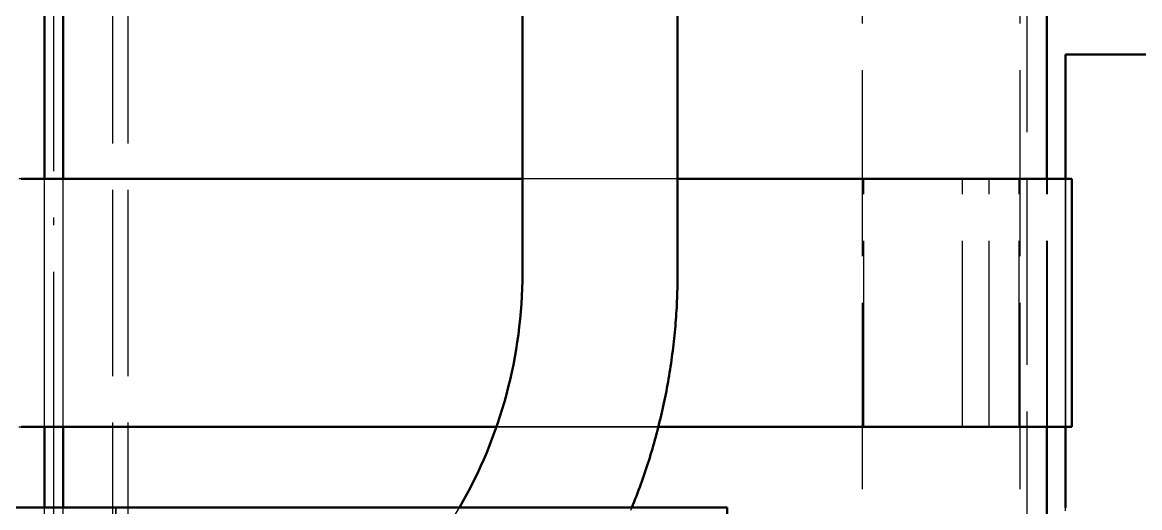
# Model space of a CAD drawing. Header units: millimetres. Extents: x 0 to 594, y 0 to 420.
# Drawn here: x 86.79 to 104.79, y 296.7 to 304.52 of the extents above; entities that cross this region are included whole.
import ezdxf

# ---------------------------------------------------------------- set-up
doc = ezdxf.new("R2010")
doc.units = ezdxf.units.MM
doc.linetypes.add('ISO02-TRAZOS', pattern=[3.75, 3, -0.75])
doc.linetypes.add('ISO04-TRAZO-PUNTO', pattern=[7.625, 6, -0.75, 0.125, -0.75])
for name, color, linetype, lineweight in [('01-VISIBLE', 7, 'CONTINUOUS', 50), ('02-OCULTA', 4, 'ISO02-TRAZOS', 25), ('03-EJE', 1, 'ISO04-TRAZO-PUNTO', 25)]:
    doc.layers.add(name, color=color, linetype=linetype, lineweight=lineweight)

msp = doc.modelspace()

# ---------------------------------------------------------------- linework, layer by layer
at = {"layer": '01-VISIBLE'}
for p, q in [((103.3, 302), (103.3, 336.4)), ((87.15, 302), (87.15, 316.74)), ((87.45, 302), (87.45, 316.74)), ((94.85, 316.74), (94.85, 300.48)), ((97.35, 316.74), (97.35, 300.48)), ((103.6, 304), (110.6, 304)), ((103.7, 298), (103.7, 302)), ((87.15, 296.7), (87.15, 298)), ((87.45, 296.7), (87.45, 298)), ((103.3, 284), (103.3, 298)), ((76.45, 296.7), (98.15, 296.7)), ((98.15, 293.7), (98.15, 296.7))]:
    msp.add_line(p, q, dxfattribs=at)
for points in [[(103.6, 304), (103.6, 303.95), (103.6, 303.9), (103.6, 303.85), (103.6, 303.8), (103.6, 303.75), (103.6, 303.7), (103.6, 303.65), (103.6, 303.6), (103.6, 303.55), (103.6, 303.5), (103.6, 303.45), (103.6, 303.4), (103.6, 303.35), (103.6, 303.3), (103.6, 303.25), (103.6, 303.2), (103.6, 303.15), (103.6, 303.1), (103.6, 303.05), (103.6, 303), (103.6, 302.95), (103.6, 302.9), (103.6, 302.85), (103.6, 302.8), (103.6, 302.75), (103.6, 302.7), (103.6, 302.65), (103.6, 302.6), (103.6, 302.55), (103.6, 302.5), (103.6, 302.45), (103.6, 302.4), (103.6, 302.35), (103.6, 302.3), (103.6, 302.25), (103.6, 302.2), (103.6, 302.15), (103.6, 302.1), (103.6, 302.05), (103.6, 302)], [(94.85, 302), (94.8, 302), (94.75, 302), (94.7, 302), (94.649, 302), (94.599, 302), (94.549, 302), (94.499, 302), (94.449, 302), (94.399, 302), (94.348, 302), (94.298, 302), (94.248, 302), (94.198, 302), (94.148, 302), (94.098, 302), (94.047, 302), (93.997, 302), (93.947, 302), (93.897, 302), (93.847, 302), (93.797, 302), (93.746, 302), (93.696, 302), (93.646, 302), (93.596, 302), (93.546, 302), (93.496, 302), (93.445, 302), (93.395, 302), (93.345, 302), (93.295, 302), (93.245, 302), (93.195, 302), (93.144, 302), (93.094, 302), (93.044, 302), (92.994, 302), (92.944, 302), (92.894, 302), (92.843, 302), (92.793, 302), (92.743, 302), (92.693, 302), (92.643, 302), (92.593, 302), (92.542, 302), (92.492, 302), (92.442, 302), (92.392, 302), (92.342, 302), (92.292, 302), (92.241, 302), (92.191, 302), (92.141, 302), (92.091, 302), (92.041, 302), (91.991, 302), (91.94, 302), (91.89, 302), (91.84, 302), (91.79, 302), (91.74, 302), (91.69, 302), (91.639, 302), (91.589, 302), (91.539, 302), (91.489, 302), (91.439, 302), (91.389, 302), (91.338, 302), (91.288, 302), (91.238, 302), (91.188, 302), (91.138, 302), (91.088, 302), (91.037, 302), (90.987, 302), (90.937, 302), (90.887, 302), (90.837, 302), (90.787, 302), (90.736, 302), (90.686, 302), (90.636, 302), (90.586, 302), (90.536, 302), (90.486, 302), (90.435, 302), (90.385, 302), (90.335, 302), (90.285, 302), (90.235, 302), (90.185, 302), (90.134, 302), (90.084, 302), (90.034, 302), (89.984, 302), (89.934, 302), (89.884, 302), (89.833, 302), (89.783, 302), (89.733, 302), (89.683, 302), (89.633, 302), (89.583, 302), (89.532, 302), (89.482, 302), (89.432, 302), (89.382, 302), (89.332, 302), (89.282, 302), (89.231, 302), (89.181, 302), (89.131, 302), (89.081, 302), (89.031, 302), (88.981, 302), (88.93, 302), (88.88, 302), (88.83, 302), (88.78, 302), (88.73, 302), (88.68, 302), (88.629, 302), (88.579, 302), (88.529, 302), (88.479, 302), (88.429, 302), (88.379, 302), (88.328, 302), (88.278, 302), (88.228, 302), (88.178, 302), (88.128, 302), (88.078, 302), (88.027, 302), (87.977, 302), (87.927, 302), (87.877, 302), (87.827, 302), (87.777, 302), (87.726, 302), (87.676, 302), (87.626, 302), (87.576, 302), (87.526, 302), (87.476, 302), (87.425, 302), (87.375, 302), (87.325, 302), (87.275, 302), (87.225, 302), (87.175, 302), (87.124, 302), (87.074, 302), (87.024, 302), (86.974, 302), (86.924, 302), (86.874, 302), (86.823, 302), (86.773, 302)], [(103.7, 302), (103.65, 302), (103.6, 302), (103.55, 302), (103.5, 302), (103.45, 302), (103.4, 302), (103.35, 302), (103.3, 302), (103.25, 302), (103.2, 302), (103.15, 302), (103.1, 302), (103.05, 302), (103, 302), (102.95, 302), (102.9, 302), (102.85, 302), (102.8, 302), (102.75, 302), (102.7, 302), (102.65, 302), (102.6, 302), (102.55, 302), (102.5, 302), (102.45, 302), (102.4, 302), (102.35, 302), (102.3, 302), (102.25, 302), (102.2, 302), (102.15, 302), (102.1, 302), (102.05, 302), (102, 302), (101.95, 302), (101.9, 302), (101.85, 302), (101.8, 302), (101.75, 302), (101.7, 302), (101.65, 302), (101.6, 302), (101.55, 302), (101.5, 302), (101.45, 302), (101.4, 302), (101.35, 302), (101.3, 302), (101.25, 302), (101.2, 302), (101.15, 302), (101.1, 302), (101.05, 302), (101, 302), (100.95, 302), (100.9, 302), (100.85, 302), (100.8, 302), (100.75, 302), (100.7, 302), (100.65, 302), (100.6, 302), (100.55, 302), (100.5, 302), (100.45, 302), (100.4, 302), (100.35, 302), (100.3, 302), (100.25, 302), (100.2, 302), (100.15, 302), (100.1, 302), (100.05, 302), (100, 302), (99.95, 302), (99.9, 302), (99.85, 302), (99.8, 302), (99.75, 302), (99.7, 302), (99.65, 302), (99.6, 302), (99.55, 302), (99.5, 302), (99.45, 302), (99.4, 302), (99.35, 302), (99.3, 302), (99.25, 302), (99.2, 302), (99.15, 302), (99.1, 302), (99.05, 302), (99, 302), (98.95, 302), (98.9, 302), (98.85, 302), (98.8, 302), (98.75, 302), (98.7, 302), (98.65, 302), (98.6, 302), (98.55, 302), (98.5, 302), (98.45, 302), (98.4, 302), (98.35, 302), (98.3, 302), (98.25, 302), (98.2, 302), (98.15, 302), (98.1, 302), (98.05, 302), (98, 302), (97.95, 302), (97.9, 302), (97.85, 302), (97.8, 302), (97.75, 302), (97.7, 302), (97.65, 302), (97.6, 302), (97.55, 302), (97.5, 302), (97.45, 302), (97.4, 302), (97.35, 302)], [(97.35, 300.48), (97.35, 300.43), (97.349, 300.379), (97.349, 300.329), (97.348, 300.279), (97.347, 300.228), (97.345, 300.178), (97.344, 300.128), (97.342, 300.077), (97.34, 300.027), (97.337, 299.977), (97.335, 299.927), (97.332, 299.876), (97.329, 299.826), (97.325, 299.776), (97.322, 299.726), (97.318, 299.676), (97.314, 299.625), (97.309, 299.575), (97.305, 299.525), (97.3, 299.475), (97.294, 299.425), (97.289, 299.375), (97.283, 299.325), (97.277, 299.275), (97.271, 299.225), (97.265, 299.175), (97.258, 299.125), (97.251, 299.075), (97.244, 299.026), (97.237, 298.976), (97.229, 298.926), (97.221, 298.876), (97.213, 298.827), (97.205, 298.777), (97.196, 298.727), (97.187, 298.678), (97.178, 298.628), (97.169, 298.579), (97.159, 298.53), (97.149, 298.48), (97.139, 298.431), (97.129, 298.382), (97.118, 298.333), (97.107, 298.283), (97.096, 298.234), (97.085, 298.185), (97.073, 298.136), (97.061, 298.087), (97.049, 298.039), (97.037, 297.99), (97.024, 297.941), (97.011, 297.892), (96.998, 297.844), (96.985, 297.795), (96.971, 297.747), (96.957, 297.698), (96.943, 297.65), (96.929, 297.602), (96.915, 297.554), (96.9, 297.505), (96.885, 297.457), (96.869, 297.41), (96.854, 297.362), (96.838, 297.314), (96.822, 297.266), (96.806, 297.218), (96.79, 297.171), (96.773, 297.123), (96.756, 297.076), (96.739, 297.029), (96.721, 296.981), (96.704, 296.934), (96.686, 296.887), (96.668, 296.84), (96.649, 296.793), (96.631, 296.747), (96.612, 296.7)], [(86.775, 298), (86.825, 298), (86.875, 298), (86.925, 298), (86.975, 298), (87.025, 298), (87.075, 298), (87.125, 298), (87.175, 298), (87.225, 298), (87.275, 298), (87.325, 298), (87.375, 298), (87.425, 298), (87.475, 298), (87.525, 298), (87.575, 298), (87.625, 298), (87.675, 298), (87.725, 298), (87.775, 298), (87.825, 298), (87.875, 298), (87.926, 298), (87.976, 298), (88.026, 298), (88.076, 298), (88.126, 298), (88.176, 298), (88.226, 298), (88.276, 298), (88.326, 298), (88.376, 298), (88.426, 298), (88.476, 298), (88.526, 298), (88.576, 298), (88.626, 298), (88.676, 298), (88.726, 298), (88.776, 298), (88.826, 298), (88.876, 298), (88.926, 298), (88.976, 298), (89.026, 298), (89.077, 298), (89.127, 298), (89.177, 298), (89.227, 298), (89.277, 298), (89.327, 298), (89.377, 298), (89.427, 298), (89.477, 298), (89.527, 298), (89.577, 298), (89.627, 298), (89.677, 298), (89.727, 298), (89.777, 298), (89.827, 298), (89.877, 298), (89.927, 298), (89.977, 298), (90.027, 298), (90.077, 298), (90.127, 298), (90.177, 298), (90.227, 298), (90.278, 298), (90.328, 298), (90.378, 298), (90.428, 298), (90.478, 298), (90.528, 298), (90.578, 298), (90.628, 298), (90.678, 298), (90.728, 298), (90.778, 298), (90.828, 298), (90.878, 298), (90.928, 298), (90.978, 298), (91.028, 298), (91.078, 298), (91.128, 298), (91.178, 298), (91.228, 298), (91.278, 298), (91.328, 298), (91.378, 298), (91.429, 298), (91.479, 298), (91.529, 298), (91.579, 298), (91.629, 298), (91.679, 298), (91.729, 298), (91.779, 298), (91.829, 298), (91.879, 298), (91.929, 298), (91.979, 298), (92.029, 298), (92.079, 298), (92.129, 298), (92.179, 298), (92.229, 298), (92.279, 298), (92.329, 298), (92.379, 298), (92.429, 298), (92.479, 298), (92.529, 298), (92.579, 298), (92.63, 298), (92.68, 298), (92.73, 298), (92.78, 298), (92.83, 298), (92.88, 298), (92.93, 298), (92.98, 298), (93.03, 298), (93.08, 298), (93.13, 298), (93.18, 298), (93.23, 298), (93.28, 298), (93.33, 298), (93.38, 298), (93.43, 298), (93.48, 298), (93.53, 298), (93.58, 298), (93.63, 298), (93.68, 298), (93.73, 298), (93.781, 298), (93.831, 298), (93.881, 298), (93.931, 298), (93.981, 298), (94.031, 298), (94.081, 298), (94.131, 298), (94.181, 298), (94.231, 298), (94.281, 298), (94.331, 298), (94.381, 298), (94.431, 298)], [(97.039, 298), (97.089, 298), (97.139, 298), (97.189, 298), (97.24, 298), (97.29, 298), (97.34, 298), (97.39, 298), (97.44, 298), (97.49, 298), (97.54, 298), (97.59, 298), (97.64, 298), (97.69, 298), (97.74, 298), (97.79, 298), (97.841, 298), (97.891, 298), (97.941, 298), (97.991, 298), (98.041, 298), (98.091, 298), (98.141, 298), (98.191, 298), (98.241, 298), (98.291, 298), (98.341, 298), (98.391, 298), (98.441, 298), (98.492, 298), (98.542, 298), (98.592, 298), (98.642, 298), (98.692, 298), (98.742, 298), (98.792, 298), (98.842, 298), (98.892, 298), (98.942, 298), (98.992, 298), (99.042, 298), (99.093, 298), (99.143, 298), (99.193, 298), (99.243, 298), (99.293, 298), (99.343, 298), (99.393, 298), (99.443, 298), (99.493, 298), (99.543, 298), (99.593, 298), (99.643, 298), (99.694, 298), (99.744, 298), (99.794, 298), (99.844, 298), (99.894, 298), (99.944, 298), (99.994, 298), (100.044, 298), (100.094, 298), (100.144, 298), (100.194, 298), (100.244, 298), (100.294, 298), (100.345, 298), (100.395, 298), (100.445, 298), (100.495, 298), (100.545, 298), (100.595, 298), (100.645, 298), (100.695, 298), (100.745, 298), (100.795, 298), (100.845, 298), (100.895, 298), (100.946, 298), (100.996, 298), (101.046, 298), (101.096, 298), (101.146, 298), (101.196, 298), (101.246, 298), (101.296, 298), (101.346, 298), (101.396, 298), (101.446, 298), (101.496, 298), (101.547, 298), (101.597, 298), (101.647, 298), (101.697, 298), (101.747, 298), (101.797, 298), (101.847, 298), (101.897, 298), (101.947, 298), (101.997, 298), (102.047, 298), (102.097, 298), (102.147, 298), (102.198, 298), (102.248, 298), (102.298, 298), (102.348, 298), (102.398, 298), (102.448, 298), (102.498, 298), (102.548, 298), (102.598, 298), (102.648, 298), (102.698, 298), (102.748, 298), (102.799, 298), (102.849, 298), (102.899, 298), (102.949, 298), (102.999, 298), (103.049, 298), (103.099, 298), (103.149, 298), (103.199, 298), (103.249, 298), (103.299, 298), (103.349, 298), (103.4, 298), (103.45, 298), (103.5, 298), (103.55, 298), (103.6, 298), (103.65, 298), (103.7, 298)], [(103.6, 298), (103.6, 297.927), (103.6, 297.855), (103.6, 297.782), (103.6, 297.71), (103.6, 297.637), (103.6, 297.565), (103.6, 297.492), (103.6, 297.42), (103.6, 297.347), (103.6, 297.275), (103.6, 297.202), (103.6, 297.13), (103.6, 297.057), (103.6, 296.985), (103.6, 296.912), (103.6, 296.84), (103.6, 296.767), (103.6, 296.695)]]:
    msp.add_lwpolyline(points, dxfattribs=at)
msp.add_arc((87.3, 300.48), 7.55, -30.0438, 0, dxfattribs=at)
at = {"layer": '02-OCULTA'}
for p, q in [((88.25, 276.32), (88.25, 349.747)), ((88.5, 276.32), (88.5, 349.747)), ((100.33, 289.5), (100.33, 343.594)), ((102.87, 289.5), (102.87, 340.4)), ((102.98, 284), (102.98, 337.5)), ((87.15, 284.256), (87.15, 337.244)), ((87.45, 284.256), (87.45, 337.244)), ((87.15, 298), (87.15, 302)), ((87.45, 298), (87.45, 302)), ((100.35, 298), (100.35, 302)), ((100.35, 298), (100.35, 302)), ((100.35, 302), (102.85, 302)), ((100.35, 302), (101.941, 302)), ((100.35, 298), (100.35, 302)), ((100.35, 298), (100.35, 302)), ((101.941, 298), (101.941, 302)), ((102.367, 298), (102.367, 302)), ((102.367, 302), (102.85, 302)), ((102.85, 298), (102.85, 302)), ((102.85, 298), (102.85, 302)), ((103.3, 298), (103.3, 302)), ((103.31, 298), (103.31, 302)), ((100.35, 298), (102.85, 298)), ((100.35, 298), (101.941, 298)), ((102.367, 298), (102.85, 298)), ((86.3, 296.7), (88.3, 296.7)), ((87.15, 293.7), (87.15, 296.7)), ((87.45, 293.7), (87.45, 296.7)), ((88.3, 296.7), (98.15, 296.7)), ((88.3, 296.7), (88.3, 293.7)), ((88.3, 293.7), (88.3, 296.7)), ((98.15, 293.7), (98.15, 296.7))]:
    msp.add_line(p, q, dxfattribs=at)
for points in [[(103.6, 296.65), (103.6, 296.737), (103.6, 296.825), (103.6, 296.912), (103.6, 297), (103.6, 297.087), (103.6, 297.175), (103.6, 297.262), (103.6, 297.35), (103.6, 297.437), (103.6, 297.525), (103.6, 297.612), (103.6, 297.7), (103.6, 297.787), (103.6, 297.875), (103.6, 297.962), (103.6, 298.05), (103.6, 298.137), (103.6, 298.225), (103.6, 298.312), (103.6, 298.4), (103.6, 298.487), (103.6, 298.575), (103.6, 298.662), (103.6, 298.75), (103.6, 298.837), (103.6, 298.925), (103.6, 299.012), (103.6, 299.1), (103.6, 299.187), (103.6, 299.275), (103.6, 299.362), (103.6, 299.45), (103.6, 299.537), (103.6, 299.625), (103.6, 299.712), (103.6, 299.8), (103.6, 299.887), (103.6, 299.975), (103.6, 300.062), (103.6, 300.15), (103.6, 300.237), (103.6, 300.325), (103.6, 300.412), (103.6, 300.5), (103.6, 300.587), (103.6, 300.675), (103.6, 300.762), (103.6, 300.85), (103.6, 300.937), (103.6, 301.025), (103.6, 301.112), (103.6, 301.2), (103.6, 301.287), (103.6, 301.375), (103.6, 301.462), (103.6, 301.55), (103.6, 301.637), (103.6, 301.725), (103.6, 301.812), (103.6, 301.9), (103.6, 301.987), (103.6, 302.075), (103.6, 302.162), (103.6, 302.25), (103.6, 302.337), (103.6, 302.425), (103.6, 302.512), (103.6, 302.6), (103.6, 302.687), (103.6, 302.775), (103.6, 302.862), (103.6, 302.95), (103.6, 303.037), (103.6, 303.125), (103.6, 303.212), (103.6, 303.3), (103.6, 303.387), (103.6, 303.475), (103.6, 303.562), (103.6, 303.65), (103.6, 303.737), (103.6, 303.825), (103.6, 303.912), (103.6, 304)], [(103.31, 302), (103.23, 302), (103.15, 302), (103.07, 302), (102.99, 302), (102.91, 302), (102.83, 302), (102.75, 302), (102.67, 302), (102.59, 302), (102.51, 302), (102.429, 302), (102.349, 302), (102.269, 302), (102.189, 302), (102.109, 302), (102.029, 302), (101.949, 302), (101.869, 302), (101.789, 302), (101.709, 302), (101.629, 302), (101.549, 302), (101.469, 302), (101.389, 302), (101.309, 302), (101.229, 302), (101.149, 302), (101.069, 302), (100.989, 302), (100.909, 302), (100.828, 302), (100.748, 302), (100.668, 302), (100.588, 302), (100.508, 302), (100.428, 302), (100.348, 302), (100.268, 302), (100.188, 302), (100.108, 302), (100.028, 302), (99.948, 302), (99.868, 302), (99.788, 302), (99.708, 302), (99.628, 302), (99.548, 302), (99.468, 302), (99.388, 302), (99.308, 302), (99.227, 302), (99.147, 302), (99.067, 302), (98.987, 302), (98.907, 302), (98.827, 302), (98.747, 302), (98.667, 302), (98.587, 302), (98.507, 302), (98.427, 302), (98.347, 302), (98.267, 302), (98.187, 302), (98.107, 302), (98.027, 302), (97.947, 302), (97.867, 302), (97.787, 302), (97.706, 302), (97.626, 302), (97.546, 302), (97.466, 302), (97.386, 302), (97.306, 302), (97.226, 302), (97.146, 302), (97.066, 302), (96.986, 302), (96.906, 302), (96.826, 302), (96.746, 302), (96.666, 302), (96.586, 302), (96.506, 302), (96.426, 302), (96.346, 302), (96.266, 302), (96.186, 302), (96.105, 302), (96.025, 302), (95.945, 302), (95.865, 302), (95.785, 302), (95.705, 302), (95.625, 302), (95.545, 302), (95.465, 302), (95.385, 302), (95.305, 302), (95.225, 302), (95.145, 302), (95.065, 302), (94.985, 302), (94.905, 302), (94.825, 302), (94.745, 302), (94.665, 302), (94.585, 302), (94.504, 302), (94.424, 302), (94.344, 302), (94.264, 302), (94.184, 302), (94.104, 302), (94.024, 302), (93.944, 302), (93.864, 302), (93.784, 302), (93.704, 302), (93.624, 302), (93.544, 302), (93.464, 302), (93.384, 302), (93.304, 302), (93.224, 302), (93.144, 302), (93.064, 302), (92.984, 302), (92.903, 302), (92.823, 302), (92.743, 302), (92.663, 302), (92.583, 302), (92.503, 302), (92.423, 302), (92.343, 302), (92.263, 302), (92.183, 302), (92.103, 302), (92.023, 302), (91.943, 302), (91.863, 302), (91.783, 302), (91.703, 302), (91.623, 302), (91.543, 302), (91.463, 302), (91.383, 302), (91.302, 302), (91.222, 302), (91.142, 302), (91.062, 302), (90.982, 302), (90.902, 302), (90.822, 302), (90.742, 302), (90.662, 302), (90.582, 302), (90.502, 302), (90.422, 302), (90.342, 302), (90.262, 302), (90.182, 302), (90.102, 302), (90.022, 302), (89.942, 302), (89.862, 302), (89.782, 302), (89.701, 302), (89.621, 302), (89.541, 302), (89.461, 302), (89.381, 302), (89.301, 302), (89.221, 302), (89.141, 302), (89.061, 302), (88.981, 302), (88.901, 302), (88.821, 302), (88.741, 302), (88.661, 302), (88.581, 302), (88.501, 302), (88.421, 302), (88.341, 302), (88.261, 302), (88.181, 302), (88.1, 302), (88.02, 302), (87.94, 302), (87.86, 302), (87.78, 302), (87.7, 302), (87.62, 302), (87.54, 302), (87.46, 302), (87.38, 302), (87.3, 302), (87.22, 302), (87.14, 302), (87.06, 302), (86.98, 302), (86.9, 302), (86.82, 302), (86.74, 302)], [(100.35, 302), (100.285, 302), (100.219, 302), (100.154, 302), (100.089, 302), (100.024, 302), (99.958, 302), (99.893, 302), (99.828, 302), (99.763, 302), (99.697, 302), (99.632, 302), (99.567, 302), (99.502, 302), (99.436, 302), (99.371, 302), (99.306, 302), (99.241, 302), (99.175, 302), (99.11, 302), (99.045, 302), (98.98, 302), (98.914, 302), (98.849, 302), (98.784, 302), (98.719, 302), (98.653, 302), (98.588, 302), (98.523, 302), (98.458, 302), (98.392, 302), (98.327, 302), (98.262, 302), (98.197, 302), (98.131, 302), (98.066, 302), (98.001, 302), (97.936, 302), (97.87, 302), (97.805, 302), (97.74, 302), (97.675, 302), (97.609, 302), (97.544, 302), (97.479, 302), (97.414, 302), (97.348, 302), (97.283, 302), (97.218, 302), (97.153, 302), (97.087, 302), (97.022, 302), (96.957, 302), (96.892, 302), (96.826, 302), (96.761, 302), (96.696, 302), (96.631, 302), (96.565, 302), (96.5, 302), (96.435, 302), (96.37, 302), (96.304, 302), (96.239, 302), (96.174, 302), (96.109, 302), (96.043, 302), (95.978, 302), (95.913, 302), (95.848, 302), (95.782, 302), (95.717, 302), (95.652, 302), (95.587, 302), (95.521, 302), (95.456, 302), (95.391, 302), (95.326, 302), (95.26, 302), (95.195, 302), (95.13, 302), (95.065, 302), (94.999, 302), (94.934, 302), (94.869, 302), (94.804, 302), (94.738, 302), (94.673, 302), (94.608, 302), (94.543, 302), (94.477, 302), (94.412, 302), (94.347, 302), (94.282, 302), (94.216, 302), (94.151, 302), (94.086, 302), (94.021, 302), (93.955, 302), (93.89, 302), (93.825, 302), (93.76, 302), (93.694, 302), (93.629, 302), (93.564, 302), (93.499, 302), (93.433, 302), (93.368, 302), (93.303, 302), (93.238, 302), (93.172, 302), (93.107, 302), (93.042, 302), (92.977, 302), (92.911, 302), (92.846, 302), (92.781, 302), (92.716, 302), (92.65, 302), (92.585, 302), (92.52, 302), (92.455, 302), (92.389, 302), (92.324, 302), (92.259, 302), (92.194, 302), (92.128, 302), (92.063, 302), (91.998, 302), (91.933, 302), (91.867, 302), (91.802, 302), (91.737, 302), (91.672, 302), (91.606, 302), (91.541, 302), (91.476, 302), (91.411, 302), (91.345, 302), (91.28, 302), (91.215, 302), (91.15, 302), (91.084, 302), (91.019, 302), (90.954, 302), (90.889, 302), (90.823, 302), (90.758, 302), (90.693, 302), (90.628, 302), (90.562, 302), (90.497, 302), (90.432, 302), (90.367, 302), (90.301, 302), (90.236, 302), (90.171, 302), (90.106, 302), (90.04, 302), (89.975, 302), (89.91, 302), (89.845, 302), (89.779, 302), (89.714, 302), (89.649, 302), (89.584, 302), (89.518, 302), (89.453, 302), (89.388, 302), (89.323, 302), (89.257, 302), (89.192, 302), (89.127, 302), (89.062, 302), (88.996, 302), (88.931, 302), (88.866, 302), (88.801, 302), (88.735, 302), (88.67, 302), (88.605, 302), (88.54, 302), (88.474, 302), (88.409, 302), (88.344, 302), (88.279, 302), (88.213, 302), (88.148, 302), (88.083, 302), (88.018, 302), (87.952, 302), (87.887, 302), (87.822, 302), (87.757, 302), (87.691, 302), (87.626, 302), (87.561, 302), (87.496, 302), (87.43, 302), (87.365, 302), (87.3, 302), (87.235, 302), (87.169, 302), (87.104, 302), (87.039, 302), (86.974, 302), (86.908, 302), (86.843, 302), (86.778, 302)], [(100.35, 302), (100.285, 302), (100.219, 302), (100.154, 302), (100.089, 302), (100.024, 302), (99.958, 302), (99.893, 302), (99.828, 302), (99.763, 302), (99.697, 302), (99.632, 302), (99.567, 302), (99.502, 302), (99.436, 302), (99.371, 302), (99.306, 302), (99.241, 302), (99.175, 302), (99.11, 302), (99.045, 302), (98.98, 302), (98.914, 302), (98.849, 302), (98.784, 302), (98.719, 302), (98.653, 302), (98.588, 302), (98.523, 302), (98.458, 302), (98.392, 302), (98.327, 302), (98.262, 302), (98.197, 302), (98.131, 302), (98.066, 302), (98.001, 302), (97.936, 302), (97.87, 302), (97.805, 302), (97.74, 302), (97.675, 302), (97.609, 302), (97.544, 302), (97.479, 302), (97.414, 302), (97.348, 302), (97.283, 302), (97.218, 302), (97.153, 302), (97.087, 302), (97.022, 302), (96.957, 302), (96.892, 302), (96.826, 302), (96.761, 302), (96.696, 302), (96.631, 302), (96.565, 302), (96.5, 302), (96.435, 302), (96.37, 302), (96.304, 302), (96.239, 302), (96.174, 302), (96.109, 302), (96.043, 302), (95.978, 302), (95.913, 302), (95.848, 302), (95.782, 302), (95.717, 302), (95.652, 302), (95.587, 302), (95.521, 302), (95.456, 302), (95.391, 302), (95.326, 302), (95.26, 302), (95.195, 302), (95.13, 302), (95.065, 302), (94.999, 302), (94.934, 302), (94.869, 302), (94.804, 302), (94.738, 302), (94.673, 302), (94.608, 302), (94.543, 302), (94.477, 302), (94.412, 302), (94.347, 302), (94.282, 302), (94.216, 302), (94.151, 302), (94.086, 302), (94.021, 302), (93.955, 302), (93.89, 302), (93.825, 302), (93.76, 302), (93.694, 302), (93.629, 302), (93.564, 302), (93.499, 302), (93.433, 302), (93.368, 302), (93.303, 302), (93.238, 302), (93.172, 302), (93.107, 302), (93.042, 302), (92.977, 302), (92.911, 302), (92.846, 302), (92.781, 302), (92.716, 302), (92.65, 302), (92.585, 302), (92.52, 302), (92.455, 302), (92.389, 302), (92.324, 302), (92.259, 302), (92.194, 302), (92.128, 302), (92.063, 302), (91.998, 302), (91.933, 302), (91.867, 302), (91.802, 302), (91.737, 302), (91.672, 302), (91.606, 302), (91.541, 302), (91.476, 302), (91.411, 302), (91.345, 302), (91.28, 302), (91.215, 302), (91.15, 302), (91.084, 302), (91.019, 302), (90.954, 302), (90.889, 302), (90.823, 302), (90.758, 302), (90.693, 302), (90.628, 302), (90.562, 302), (90.497, 302), (90.432, 302), (90.367, 302), (90.301, 302), (90.236, 302), (90.171, 302), (90.106, 302), (90.04, 302), (89.975, 302), (89.91, 302), (89.845, 302), (89.779, 302), (89.714, 302), (89.649, 302), (89.584, 302), (89.518, 302), (89.453, 302), (89.388, 302), (89.323, 302), (89.257, 302), (89.192, 302), (89.127, 302), (89.062, 302), (88.996, 302), (88.931, 302), (88.866, 302), (88.801, 302), (88.735, 302), (88.67, 302), (88.605, 302), (88.54, 302), (88.474, 302), (88.409, 302), (88.344, 302), (88.279, 302), (88.213, 302), (88.148, 302), (88.083, 302), (88.018, 302), (87.952, 302), (87.887, 302), (87.822, 302), (87.757, 302), (87.691, 302), (87.626, 302), (87.561, 302), (87.496, 302), (87.43, 302), (87.365, 302), (87.3, 302), (87.235, 302), (87.169, 302), (87.104, 302), (87.039, 302), (86.974, 302), (86.908, 302), (86.843, 302), (86.778, 302)], [(97.35, 302), (97.3, 302), (97.25, 302), (97.2, 302), (97.15, 302), (97.1, 302), (97.05, 302), (97, 302), (96.95, 302), (96.9, 302), (96.85, 302), (96.8, 302), (96.75, 302), (96.7, 302), (96.65, 302), (96.6, 302), (96.55, 302), (96.5, 302), (96.45, 302), (96.4, 302), (96.35, 302), (96.3, 302), (96.25, 302), (96.2, 302), (96.15, 302), (96.1, 302), (96.05, 302), (96, 302), (95.95, 302), (95.9, 302), (95.85, 302), (95.8, 302), (95.75, 302), (95.7, 302), (95.65, 302), (95.6, 302), (95.55, 302), (95.5, 302), (95.45, 302), (95.4, 302), (95.35, 302), (95.3, 302), (95.25, 302), (95.2, 302), (95.15, 302), (95.1, 302), (95.05, 302), (95, 302), (94.95, 302), (94.9, 302), (94.85, 302)], [(101.941, 302), (101.992, 302), (102.043, 302), (102.093, 302), (102.144, 302), (102.195, 302), (102.245, 302), (102.296, 302), (102.347, 302), (102.398, 302), (102.448, 302), (102.499, 302), (102.55, 302), (102.6, 302), (102.651, 302), (102.702, 302), (102.752, 302), (102.803, 302), (102.854, 302), (102.904, 302), (102.955, 302), (103.006, 302), (103.057, 302), (103.107, 302), (103.158, 302), (103.209, 302), (103.259, 302), (103.31, 302)], [(102.367, 302), (102.418, 302), (102.469, 302), (102.521, 302), (102.572, 302), (102.623, 302), (102.674, 302), (102.726, 302), (102.777, 302), (102.828, 302), (102.88, 302), (102.931, 302), (102.982, 302), (103.033, 302), (103.085, 302), (103.136, 302), (103.187, 302), (103.239, 302), (103.29, 302), (103.341, 302), (103.392, 302), (103.444, 302), (103.495, 302), (103.546, 302), (103.597, 302), (103.649, 302), (103.7, 302)], [(103.6, 302), (103.6, 301.95), (103.6, 301.9), (103.6, 301.85), (103.6, 301.8), (103.6, 301.75), (103.6, 301.7), (103.6, 301.65), (103.6, 301.6), (103.6, 301.55), (103.6, 301.5), (103.6, 301.45), (103.6, 301.4), (103.6, 301.35), (103.6, 301.3), (103.6, 301.25), (103.6, 301.2), (103.6, 301.15), (103.6, 301.1), (103.6, 301.05), (103.6, 301), (103.6, 300.95), (103.6, 300.9), (103.6, 300.85), (103.6, 300.8), (103.6, 300.75), (103.6, 300.7), (103.6, 300.65), (103.6, 300.6), (103.6, 300.55), (103.6, 300.5), (103.6, 300.45), (103.6, 300.4), (103.6, 300.35), (103.6, 300.3), (103.6, 300.25), (103.6, 300.2), (103.6, 300.15), (103.6, 300.1), (103.6, 300.05), (103.6, 300), (103.6, 299.95), (103.6, 299.9), (103.6, 299.85), (103.6, 299.8), (103.6, 299.75), (103.6, 299.7), (103.6, 299.65), (103.6, 299.6), (103.6, 299.55), (103.6, 299.5), (103.6, 299.45), (103.6, 299.4), (103.6, 299.35), (103.6, 299.3), (103.6, 299.25), (103.6, 299.2), (103.6, 299.15), (103.6, 299.1), (103.6, 299.05), (103.6, 299), (103.6, 298.95), (103.6, 298.9), (103.6, 298.85), (103.6, 298.8), (103.6, 298.75), (103.6, 298.7), (103.6, 298.65), (103.6, 298.6), (103.6, 298.55), (103.6, 298.5), (103.6, 298.45), (103.6, 298.4), (103.6, 298.35), (103.6, 298.3), (103.6, 298.25), (103.6, 298.2), (103.6, 298.15), (103.6, 298.1), (103.6, 298.05), (103.6, 298)], [(86.74, 298), (86.82, 298), (86.9, 298), (86.98, 298), (87.06, 298), (87.14, 298), (87.22, 298), (87.3, 298), (87.38, 298), (87.46, 298), (87.54, 298), (87.62, 298), (87.7, 298), (87.78, 298), (87.86, 298), (87.94, 298), (88.02, 298), (88.1, 298), (88.181, 298), (88.261, 298), (88.341, 298), (88.421, 298), (88.501, 298), (88.581, 298), (88.661, 298), (88.741, 298), (88.821, 298), (88.901, 298), (88.981, 298), (89.061, 298), (89.141, 298), (89.221, 298), (89.301, 298), (89.381, 298), (89.461, 298), (89.541, 298), (89.621, 298), (89.701, 298), (89.782, 298), (89.862, 298), (89.942, 298), (90.022, 298), (90.102, 298), (90.182, 298), (90.262, 298), (90.342, 298), (90.422, 298), (90.502, 298), (90.582, 298), (90.662, 298), (90.742, 298), (90.822, 298), (90.902, 298), (90.982, 298), (91.062, 298), (91.142, 298), (91.222, 298), (91.302, 298), (91.383, 298), (91.463, 298), (91.543, 298), (91.623, 298), (91.703, 298), (91.783, 298), (91.863, 298), (91.943, 298), (92.023, 298), (92.103, 298), (92.183, 298), (92.263, 298), (92.343, 298), (92.423, 298), (92.503, 298), (92.583, 298), (92.663, 298), (92.743, 298), (92.823, 298), (92.903, 298), (92.984, 298), (93.064, 298), (93.144, 298), (93.224, 298), (93.304, 298), (93.384, 298), (93.464, 298), (93.544, 298), (93.624, 298), (93.704, 298), (93.784, 298), (93.864, 298), (93.944, 298), (94.024, 298), (94.104, 298), (94.184, 298), (94.264, 298), (94.344, 298), (94.424, 298), (94.504, 298), (94.585, 298), (94.665, 298), (94.745, 298), (94.825, 298), (94.905, 298), (94.985, 298), (95.065, 298), (95.145, 298), (95.225, 298), (95.305, 298), (95.385, 298), (95.465, 298), (95.545, 298), (95.625, 298), (95.705, 298), (95.785, 298), (95.865, 298), (95.945, 298), (96.025, 298), (96.105, 298), (96.186, 298), (96.266, 298), (96.346, 298), (96.426, 298), (96.506, 298), (96.586, 298), (96.666, 298), (96.746, 298), (96.826, 298), (96.906, 298), (96.986, 298), (97.066, 298), (97.146, 298), (97.226, 298), (97.306, 298), (97.386, 298), (97.466, 298), (97.546, 298), (97.626, 298), (97.706, 298), (97.787, 298), (97.867, 298), (97.947, 298), (98.027, 298), (98.107, 298), (98.187, 298), (98.267, 298), (98.347, 298), (98.427, 298), (98.507, 298), (98.587, 298), (98.667, 298), (98.747, 298), (98.827, 298), (98.907, 298), (98.987, 298), (99.067, 298), (99.147, 298), (99.227, 298), (99.308, 298), (99.388, 298), (99.468, 298), (99.548, 298), (99.628, 298), (99.708, 298), (99.788, 298), (99.868, 298), (99.948, 298), (100.028, 298), (100.108, 298), (100.188, 298), (100.268, 298), (100.348, 298), (100.428, 298), (100.508, 298), (100.588, 298), (100.668, 298), (100.748, 298), (100.828, 298), (100.909, 298), (100.989, 298), (101.069, 298), (101.149, 298), (101.229, 298), (101.309, 298), (101.389, 298), (101.469, 298), (101.549, 298), (101.629, 298), (101.709, 298), (101.789, 298), (101.869, 298), (101.949, 298), (102.029, 298), (102.109, 298), (102.189, 298), (102.269, 298), (102.349, 298), (102.429, 298), (102.51, 298), (102.59, 298), (102.67, 298), (102.75, 298), (102.83, 298), (102.91, 298), (102.99, 298), (103.07, 298), (103.15, 298), (103.23, 298), (103.31, 298)], [(100.35, 298), (100.285, 298), (100.219, 298), (100.154, 298), (100.089, 298), (100.024, 298), (99.958, 298), (99.893, 298), (99.828, 298), (99.763, 298), (99.697, 298), (99.632, 298), (99.567, 298), (99.502, 298), (99.436, 298), (99.371, 298), (99.306, 298), (99.241, 298), (99.175, 298), (99.11, 298), (99.045, 298), (98.98, 298), (98.914, 298), (98.849, 298), (98.784, 298), (98.719, 298), (98.653, 298), (98.588, 298), (98.523, 298), (98.458, 298), (98.392, 298), (98.327, 298), (98.262, 298), (98.197, 298), (98.131, 298), (98.066, 298), (98.001, 298), (97.936, 298), (97.87, 298), (97.805, 298), (97.74, 298), (97.675, 298), (97.609, 298), (97.544, 298), (97.479, 298), (97.414, 298), (97.348, 298), (97.283, 298), (97.218, 298), (97.153, 298), (97.087, 298), (97.022, 298), (96.957, 298), (96.892, 298), (96.826, 298), (96.761, 298), (96.696, 298), (96.631, 298), (96.565, 298), (96.5, 298), (96.435, 298), (96.37, 298), (96.304, 298), (96.239, 298), (96.174, 298), (96.109, 298), (96.043, 298), (95.978, 298), (95.913, 298), (95.848, 298), (95.782, 298), (95.717, 298), (95.652, 298), (95.587, 298), (95.521, 298), (95.456, 298), (95.391, 298), (95.326, 298), (95.26, 298), (95.195, 298), (95.13, 298), (95.065, 298), (94.999, 298), (94.934, 298), (94.869, 298), (94.804, 298), (94.738, 298), (94.673, 298), (94.608, 298), (94.543, 298), (94.477, 298), (94.412, 298), (94.347, 298), (94.282, 298), (94.216, 298), (94.151, 298), (94.086, 298), (94.021, 298), (93.955, 298), (93.89, 298), (93.825, 298), (93.76, 298), (93.694, 298), (93.629, 298), (93.564, 298), (93.499, 298), (93.433, 298), (93.368, 298), (93.303, 298), (93.238, 298), (93.172, 298), (93.107, 298), (93.042, 298), (92.977, 298), (92.911, 298), (92.846, 298), (92.781, 298), (92.716, 298), (92.65, 298), (92.585, 298), (92.52, 298), (92.455, 298), (92.389, 298), (92.324, 298), (92.259, 298), (92.194, 298), (92.128, 298), (92.063, 298), (91.998, 298), (91.933, 298), (91.867, 298), (91.802, 298), (91.737, 298), (91.672, 298), (91.606, 298), (91.541, 298), (91.476, 298), (91.411, 298), (91.345, 298), (91.28, 298), (91.215, 298), (91.15, 298), (91.084, 298), (91.019, 298), (90.954, 298), (90.889, 298), (90.823, 298), (90.758, 298), (90.693, 298), (90.628, 298), (90.562, 298), (90.497, 298), (90.432, 298), (90.367, 298), (90.301, 298), (90.236, 298), (90.171, 298), (90.106, 298), (90.04, 298), (89.975, 298), (89.91, 298), (89.845, 298), (89.779, 298), (89.714, 298), (89.649, 298), (89.584, 298), (89.518, 298), (89.453, 298), (89.388, 298), (89.323, 298), (89.257, 298), (89.192, 298), (89.127, 298), (89.062, 298), (88.996, 298), (88.931, 298), (88.866, 298), (88.801, 298), (88.735, 298), (88.67, 298), (88.605, 298), (88.54, 298), (88.474, 298), (88.409, 298), (88.344, 298), (88.279, 298), (88.213, 298), (88.148, 298), (88.083, 298), (88.018, 298), (87.952, 298), (87.887, 298), (87.822, 298), (87.757, 298), (87.691, 298), (87.626, 298), (87.561, 298), (87.496, 298), (87.43, 298), (87.365, 298), (87.3, 298), (87.235, 298), (87.169, 298), (87.104, 298), (87.039, 298), (86.974, 298), (86.908, 298), (86.843, 298), (86.778, 298)], [(100.35, 298), (100.285, 298), (100.219, 298), (100.154, 298), (100.089, 298), (100.024, 298), (99.958, 298), (99.893, 298), (99.828, 298), (99.763, 298), (99.697, 298), (99.632, 298), (99.567, 298), (99.502, 298), (99.436, 298), (99.371, 298), (99.306, 298), (99.241, 298), (99.175, 298), (99.11, 298), (99.045, 298), (98.98, 298), (98.914, 298), (98.849, 298), (98.784, 298), (98.719, 298), (98.653, 298), (98.588, 298), (98.523, 298), (98.458, 298), (98.392, 298), (98.327, 298), (98.262, 298), (98.197, 298), (98.131, 298), (98.066, 298), (98.001, 298), (97.936, 298), (97.87, 298), (97.805, 298), (97.74, 298), (97.675, 298), (97.609, 298), (97.544, 298), (97.479, 298), (97.414, 298), (97.348, 298), (97.283, 298), (97.218, 298), (97.153, 298), (97.087, 298), (97.022, 298), (96.957, 298), (96.892, 298), (96.826, 298), (96.761, 298), (96.696, 298), (96.631, 298), (96.565, 298), (96.5, 298), (96.435, 298), (96.37, 298), (96.304, 298), (96.239, 298), (96.174, 298), (96.109, 298), (96.043, 298), (95.978, 298), (95.913, 298), (95.848, 298), (95.782, 298), (95.717, 298), (95.652, 298), (95.587, 298), (95.521, 298), (95.456, 298), (95.391, 298), (95.326, 298), (95.26, 298), (95.195, 298), (95.13, 298), (95.065, 298), (94.999, 298), (94.934, 298), (94.869, 298), (94.804, 298), (94.738, 298), (94.673, 298), (94.608, 298), (94.543, 298), (94.477, 298), (94.412, 298), (94.347, 298), (94.282, 298), (94.216, 298), (94.151, 298), (94.086, 298), (94.021, 298), (93.955, 298), (93.89, 298), (93.825, 298), (93.76, 298), (93.694, 298), (93.629, 298), (93.564, 298), (93.499, 298), (93.433, 298), (93.368, 298), (93.303, 298), (93.238, 298), (93.172, 298), (93.107, 298), (93.042, 298), (92.977, 298), (92.911, 298), (92.846, 298), (92.781, 298), (92.716, 298), (92.65, 298), (92.585, 298), (92.52, 298), (92.455, 298), (92.389, 298), (92.324, 298), (92.259, 298), (92.194, 298), (92.128, 298), (92.063, 298), (91.998, 298), (91.933, 298), (91.867, 298), (91.802, 298), (91.737, 298), (91.672, 298), (91.606, 298), (91.541, 298), (91.476, 298), (91.411, 298), (91.345, 298), (91.28, 298), (91.215, 298), (91.15, 298), (91.084, 298), (91.019, 298), (90.954, 298), (90.889, 298), (90.823, 298), (90.758, 298), (90.693, 298), (90.628, 298), (90.562, 298), (90.497, 298), (90.432, 298), (90.367, 298), (90.301, 298), (90.236, 298), (90.171, 298), (90.106, 298), (90.04, 298), (89.975, 298), (89.91, 298), (89.845, 298), (89.779, 298), (89.714, 298), (89.649, 298), (89.584, 298), (89.518, 298), (89.453, 298), (89.388, 298), (89.323, 298), (89.257, 298), (89.192, 298), (89.127, 298), (89.062, 298), (88.996, 298), (88.931, 298), (88.866, 298), (88.801, 298), (88.735, 298), (88.67, 298), (88.605, 298), (88.54, 298), (88.474, 298), (88.409, 298), (88.344, 298), (88.279, 298), (88.213, 298), (88.148, 298), (88.083, 298), (88.018, 298), (87.952, 298), (87.887, 298), (87.822, 298), (87.757, 298), (87.691, 298), (87.626, 298), (87.561, 298), (87.496, 298), (87.43, 298), (87.365, 298), (87.3, 298), (87.235, 298), (87.169, 298), (87.104, 298), (87.039, 298), (86.974, 298), (86.908, 298), (86.843, 298), (86.778, 298)], [(94.431, 298), (94.481, 298), (94.531, 298), (94.582, 298), (94.632, 298), (94.682, 298), (94.732, 298), (94.782, 298), (94.832, 298), (94.882, 298), (94.933, 298), (94.983, 298), (95.033, 298), (95.083, 298), (95.133, 298), (95.183, 298), (95.234, 298), (95.284, 298), (95.334, 298), (95.384, 298), (95.434, 298), (95.484, 298), (95.535, 298), (95.585, 298), (95.635, 298), (95.685, 298), (95.735, 298), (95.785, 298), (95.835, 298), (95.886, 298), (95.936, 298), (95.986, 298), (96.036, 298), (96.086, 298), (96.136, 298), (96.187, 298), (96.237, 298), (96.287, 298), (96.337, 298), (96.387, 298), (96.437, 298), (96.487, 298), (96.538, 298), (96.588, 298), (96.638, 298), (96.688, 298), (96.738, 298), (96.788, 298), (96.839, 298), (96.889, 298), (96.939, 298), (96.989, 298), (97.039, 298)], [(103.31, 298), (103.259, 298), (103.209, 298), (103.158, 298), (103.107, 298), (103.057, 298), (103.006, 298), (102.955, 298), (102.904, 298), (102.854, 298), (102.803, 298), (102.752, 298), (102.702, 298), (102.651, 298), (102.6, 298), (102.55, 298), (102.499, 298), (102.448, 298), (102.398, 298), (102.347, 298), (102.296, 298), (102.245, 298), (102.195, 298), (102.144, 298), (102.093, 298), (102.043, 298), (101.992, 298), (101.941, 298)], [(103.7, 298), (103.649, 298), (103.597, 298), (103.546, 298), (103.495, 298), (103.444, 298), (103.392, 298), (103.341, 298), (103.29, 298), (103.239, 298), (103.187, 298), (103.136, 298), (103.085, 298), (103.033, 298), (102.982, 298), (102.931, 298), (102.88, 298), (102.828, 298), (102.777, 298), (102.726, 298), (102.674, 298), (102.623, 298), (102.572, 298), (102.521, 298), (102.469, 298), (102.418, 298), (102.367, 298)], [(96.612, 296.7), (96.593, 296.654)]]:
    msp.add_lwpolyline(points, dxfattribs=at)
msp.add_arc((87.3, 300.48), 7.55, -63.8981, -30.0438, dxfattribs=at)
at = {"layer": '03-EJE'}
msp.add_line((87.3, 264), (87.3, 356.367), dxfattribs=at)

doc.saveas('drawing.dxf')
